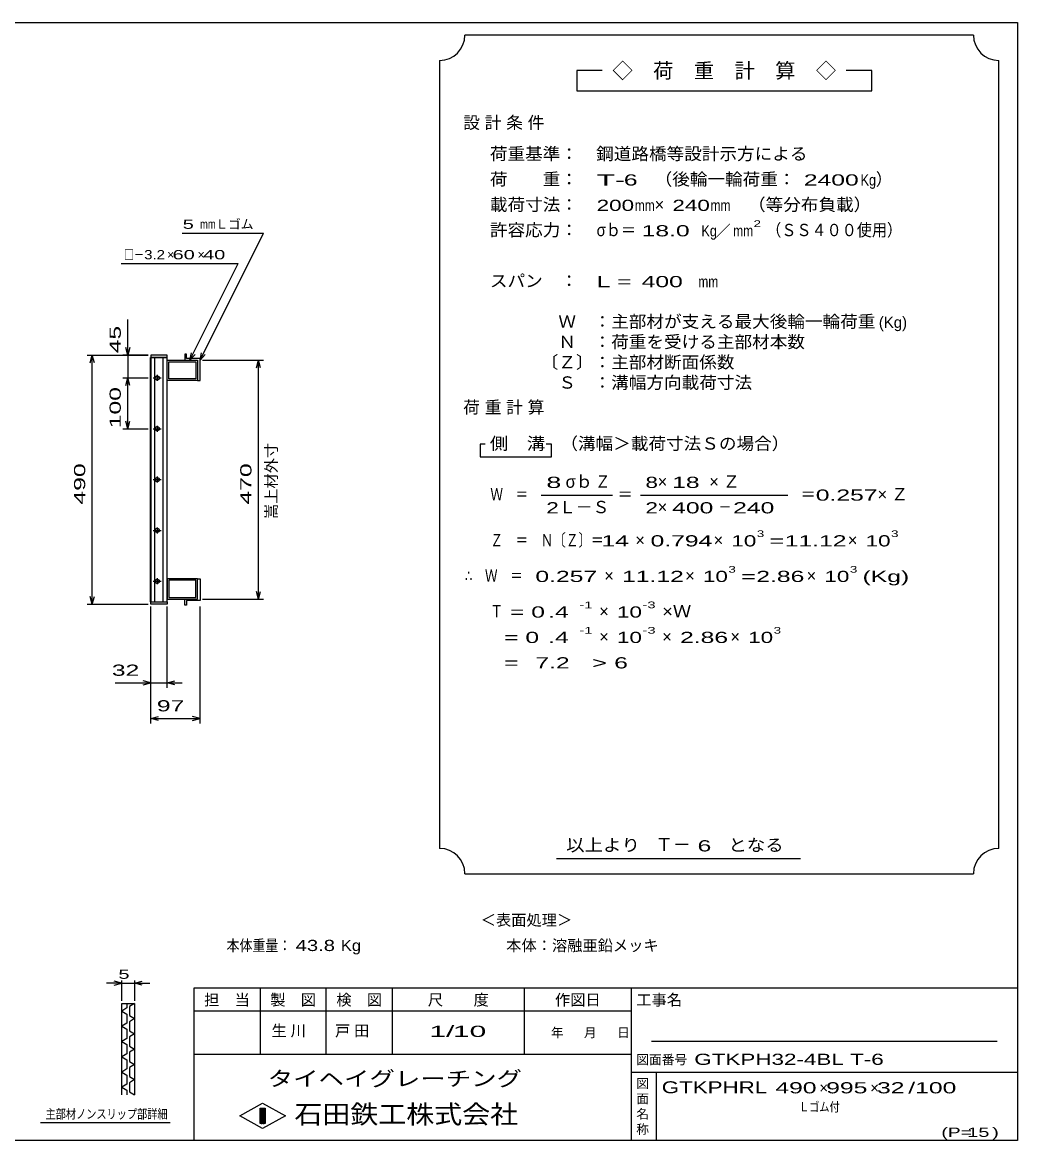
# Model space of a CAD drawing. Units: millimetres, scale not verified. Extents: x -1820 to 1736, y -1282 to 1048.
# Drawn here: x -222 to 1736, y -1152 to 1048 of the extents above; entities that cross this region are included whole.
import ezdxf
from ezdxf.enums import TextEntityAlignment as Align

# ---------------------------------------------------------------- set-up
doc = ezdxf.new("R2010")
doc.units = ezdxf.units.MM
doc.header["$LTSCALE"] = 10
for name, color, linetype, lineweight in [('0_2', 150, 'Continuous', 25), ('16', 3, 'Continuous', 25), ('22', 4, 'Continuous', 25), ('24', 2, 'Continuous', 25), ('32', 4, 'Continuous', 25)]:
    doc.layers.add(name, color=color, linetype=linetype, lineweight=lineweight)
doc.styles.add('ベクトル', font='')
doc.styles.get('ベクトル').set_extended_font_data('ベクトル')

msp = doc.modelspace()

# ---------------------------------------------------------------- linework, layer by layer
at = {"layer": '0_2'}
for p, q in [((-1724, 1048.5), (1736, 1048.5)), ((1736, 1048.5), (1736, -1151.5)), ((1736, -851.5), (116, -851.5)), ((116, -851.5), (116, -1151.5)), ((246, -851.5), (246, -981.5)), ((376, -981.5), (376, -851.5)), ((506, -851.5), (506, -981.5)), ((766, -981.5), (766, -851.5)), ((976, -851.5), (976, -1151.5)), ((976, -896.5), (116, -896.5)), ((1696, -956.5), (1016, -956.5)), ((116, -981.5), (976, -981.5)), ((976, -1016.5), (1736, -1016.5)), ((1026, -1151.5), (1026, -1016.5)), ((206, -1102.5), (251, -1077.5)), ((251, -1077.5), (296, -1102.5)), ((246, -1087.5), (256, -1087.5)), ((246, -1117.5), (246, -1087.5)), ((246, -1087.5), (248, -1087.5)), ((248, -1087.5), (248, -1117.5)), ((250, -1117.5), (250, -1087.5)), ((250, -1087.5), (252, -1087.5)), ((252, -1087.5), (252, -1117.5)), ((254, -1117.5), (254, -1087.5)), ((254, -1087.5), (256, -1087.5)), ((256, -1087.5), (256, -1117.5)), ((256, -1087.5), (256, -1117.5)), ((251, -1127.5), (206, -1102.5)), ((256, -1117.5), (246, -1117.5)), ((248, -1117.5), (250, -1117.5)), ((296, -1102.5), (251, -1127.5)), ((252, -1117.5), (254, -1117.5)), ((1736, -1151.5), (-1724, -1151.5))]:
    msp.add_line(p, q, dxfattribs=at)
at = {"layer": '16'}
for p, q in [((101, 396), (98, 396)), ((98, 396), (98, 384)), ((101, 387), (101, 396)), ((30.3, -91.5), (30.3, 389.5)), ((30.3, 389.5), (31, 389.5)), ((63, 394), (31, 394)), ((31, 394), (31, 389.5)), ((31, 389.5), (63, 389.5)), ((31, 389.5), (31, -91.5)), ((63, 389.5), (31, 389.5)), ((38.5, 389.5), (38.5, -91.5)), ((55.5, -91.5), (55.5, 389.5)), ((63, 389.5), (63, 394)), ((63, -91.5), (63, 389.5)), ((63, 384), (123, 384)), ((63, 344), (63, 384)), ((66.2, 380.8), (119.8, 380.8)), ((66.2, 347.2), (66.2, 380.8)), ((98, 384), (123, 384)), ((128, 387), (101, 387)), ((119.8, 380.8), (119.8, 347.2)), ((123, 384), (123, 344)), ((123, 384), (123, 344)), ((128, 344), (128, 387)), ((45.5, 352), (41.5, 352)), ((43.5, 355), (43.5, 343)), ((35.5, 349), (51.5, 349)), ((41.5, 346), (45.5, 346)), ((123, 344), (63, 344)), ((119.8, 347.2), (66.2, 347.2)), ((123, 344), (128, 344)), ((35.5, 249), (51.5, 249)), ((45.5, 252), (41.5, 252)), ((41.5, 246), (45.5, 246)), ((43.5, 255), (43.5, 243)), ((43.5, 155), (43.5, 143)), ((35.5, 149), (51.5, 149)), ((45.5, 152), (41.5, 152)), ((41.5, 146), (45.5, 146)), ((35.5, 49), (51.5, 49)), ((45.5, 52), (41.5, 52)), ((41.5, 46), (45.5, 46)), ((43.5, 55), (43.5, 43)), ((35.5, -51), (51.5, -51)), ((45.5, -48), (41.5, -48)), ((41.5, -54), (45.5, -54)), ((43.5, -45), (43.5, -57)), ((123, -46), (63, -46)), ((63, -46), (63, -86)), ((119.8, -49.2), (66.2, -49.2)), ((66.2, -49.2), (66.2, -82.8)), ((119.8, -82.8), (119.8, -49.2)), ((123, -86), (123, -46)), ((123, -46), (128, -46)), ((123, -86), (123, -46)), ((128, -46), (128, -89)), ((63, -86), (123, -86)), ((66.2, -82.8), (119.8, -82.8)), ((98, -98), (98, -86)), ((98, -86), (123, -86)), ((31, -91.5), (30.3, -91.5)), ((31, -91.5), (63, -91.5)), ((31, -96), (31, -91.5)), ((31, -91.5), (63, -91.5)), ((63, -96), (31, -96)), ((63, -91.5), (63, -96)), ((101, -98), (98, -98)), ((128, -89), (101, -89)), ((101, -89), (101, -98))]:
    msp.add_line(p, q, dxfattribs=at)
for centre, radius, start, end in [((41.5, 349), 3, 90, 270), ((43.5, 349), 4, 46.6, 133.4), ((45.5, 349), 3, 270, 90), ((43.5, 349), 4, 226.6, 313.4), ((41.5, 249), 3, 90, 270), ((43.5, 249), 4, 46.6, 133.4), ((43.5, 249), 4, 226.6, 313.4), ((45.5, 249), 3, 270, 90), ((41.5, 149), 3, 90, 270), ((43.5, 149), 4, 46.6, 133.4), ((43.5, 149), 4, 226.6, 313.4), ((45.5, 149), 3, 270, 90), ((41.5, 49), 3, 90, 270), ((43.5, 49), 4, 46.6, 133.4), ((43.5, 49), 4, 226.6, 313.4), ((45.5, 49), 3, 270, 90), ((41.5, -51), 3, 90, 270), ((43.5, -51), 4, 46.6, 133.4), ((43.5, -51), 4, 226.6, 313.4), ((45.5, -51), 3, 270, 90)]:
    msp.add_arc(centre, radius, start, end, dxfattribs=at)
at = {"layer": '22'}
for p, q in [((93, 634), (253, 634)), ((128, 384), (253, 634)), ((-27, 574), (203, 574)), ((108, 384), (203, 574)), ((-14, 394), (-14, 464)), ((-14, 394), (-18, 409)), ((-10, 409), (-14, 394)), ((108, 384), (111, 398.6)), ((128, 384), (131, 398.6)), ((-94, 394), (26, 394)), ((-88, 379), (-84, 394)), ((-80, 379), (-84, 394)), ((-84, -96), (-84, 394)), ((26, 394), (-24, 394)), ((-14, 394), (-14, 349)), ((108, 384), (118, 395)), ((128, 384), (138, 395)), ((133, 384), (253, 384)), ((239, 369), (243, 384)), ((247, 369), (243, 384)), ((243, -86), (243, 384)), ((-24, 349), (26, 349)), ((-18, 334), (-14, 349)), ((-10, 334), (-14, 349)), ((-14, 249), (-14, 349)), ((-14, 249), (-18, 264)), ((-14, 249), (-10, 264)), ((-24, 249), (26, 249)), ((-84, -96), (-88, -81)), ((-84, -96), (-80, -81)), ((133, -86), (253, -86)), ((243, -86), (239, -71)), ((243, -86), (247, -71)), ((-94, -96), (26, -96)), ((31, -261), (31, -101)), ((31, -331), (31, -101)), ((63, -261), (63, -101)), ((128, -331), (128, -101)), ((-39, -251), (31, -251)), ((31, -251), (16, -247)), ((16, -255), (31, -251)), ((31, -251), (63, -251)), ((63, -251), (78, -247)), ((78, -255), (63, -251)), ((63, -251), (93, -251)), ((31, -321), (46, -317)), ((46, -325), (31, -321)), ((31, -321), (128, -321)), ((128, -321), (113, -317)), ((113, -325), (128, -321))]:
    msp.add_line(p, q, dxfattribs=at)
at = {"layer": '24', "color": 4}
for p, q in [((1649, 1023.5), (649, 1023.5)), ((599, 973.5), (599, -576.5)), ((1699, -576.5), (1699, 973.5)), ((919, 953.5), (869, 953.5)), ((869, 953.5), (869, 913.5)), ((1449, 953.5), (1399, 953.5)), ((1449, 913.5), (1449, 953.5)), ((869, 913.5), (1449, 913.5)), ((689, 218.5), (679, 218.5)), ((679, 218.5), (679, 193.5)), ((819, 218.5), (809, 218.5)), ((819, 193.5), (819, 218.5)), ((679, 193.5), (819, 193.5)), ((799, 118.5), (939, 118.5)), ((994, 118.5), (1284, 118.5)), ((829, -596.5), (1309, -596.5)), ((649, -626.5), (1649, -626.5))]:
    msp.add_line(p, q, dxfattribs=at)
for centre, start, end in [((599, 1023.5), 270, 0), ((1699, 1023.5), 180, 270), ((599, -626.5), 0, 90), ((1699, -626.5), 90, 180)]:
    msp.add_arc(centre, 50, start, end, dxfattribs=at)
at = {"layer": '32'}
for p, q in [((-26, -841.5), (-56, -841.5)), ((-26, -841.5), (-41, -837.5)), ((-41, -845.5), (-26, -841.5)), ((-26, -876.5), (-26, -836.5)), ((-26, -841.5), (-1, -841.5)), ((-1, -836.5), (-1, -876.5)), ((-1, -841.5), (14, -837.5)), ((14, -845.5), (-1, -841.5)), ((-1, -841.5), (29, -841.5)), ((-26, -881.5), (-1, -881.5)), ((-26, -1061.5), (-26, -881.5)), ((-16, -890.5), (-26, -896.5)), ((-26, -896.5), (-16, -902.5)), ((-16, -881.5), (-16, -890.5)), ((-1, -881.5), (-11, -887.5)), ((-11, -887.5), (-11, -905.5)), ((-1, -881.5), (-1, -1061.5)), ((-16, -920.5), (-26, -926.5)), ((-16, -902.5), (-16, -920.5)), ((-11, -905.5), (-1, -911.5)), ((-1, -911.5), (-11, -917.5)), ((-11, -917.5), (-11, -935.5)), ((-26, -926.5), (-16, -932.5)), ((-16, -932.5), (-16, -950.5)), ((-11, -935.5), (-1, -941.5)), ((-1, -941.5), (-11, -947.5)), ((-16, -950.5), (-26, -956.5)), ((-26, -956.5), (-16, -962.5)), ((-16, -962.5), (-16, -980.5)), ((-11, -947.5), (-11, -965.5)), ((-11, -965.5), (-1, -971.5)), ((-16, -980.5), (-26, -986.5)), ((-26, -986.5), (-16, -992.5)), ((-1, -971.5), (-11, -977.5)), ((-11, -977.5), (-11, -995.5)), ((-16, -1010.5), (-26, -1016.5)), ((-16, -992.5), (-16, -1010.5)), ((-11, -995.5), (-1, -1001.5)), ((-1, -1001.5), (-11, -1007.5)), ((-11, -1007.5), (-11, -1025.5)), ((-26, -1016.5), (-16, -1022.5)), ((-16, -1022.5), (-16, -1040.5)), ((-11, -1025.5), (-1, -1031.5)), ((-1, -1031.5), (-11, -1037.5)), ((-16, -1040.5), (-26, -1046.5)), ((-26, -1046.5), (-16, -1052.5)), ((-16, -1052.5), (-16, -1061.5)), ((-11, -1037.5), (-11, -1055.5)), ((-11, -1055.5), (-1, -1061.5)), ((69, -1116.5), (-186, -1116.5))]:
    msp.add_line(p, q, dxfattribs=at)

# ---------------------------------------------------------------- texts
at = {"layer": '0_2', "style": 'ベクトル'}
for s, height, p in [('担\u3000当', 21.99, (136, -874.5)), ('製\u3000図', 21.99, (266, -874.5)), ('検\u3000図', 21.99, (396, -874.5)), ('尺\u3000\u3000度', 21.99, (576, -874.5)), ('作図日', 21.99, (826, -874.5)), ('工事名', 21.99, (986, -874.5)), ('年', 18.3, (818, -939)), ('月', 18.3, (883, -939)), ('日', 18.3, (948, -939)), ('図面番号', 18.33, (986, -992)), ('図', 18.3, (986, -1039)), ('面', 18.3, (986, -1069)), ('名', 18.3, (986, -1099)), ('称', 18.3, (986, -1129))]:
    msp.add_text(s, height=height, dxfattribs=at).set_placement(p, align=Align.MIDDLE_LEFT)
at = {"layer": '0_2', "color": 222, "style": 'ベクトル'}
for s, height, width, p in [('タイヘイグレーチング', 29.33, 1.25, (261, -1029.5)), ('石田鉄工株式会社', 36.66, 1.1, (313.5, -1099.5))]:
    msp.add_text(s, height=height, dxfattribs=dict(at, width=width)).set_placement(p, align=Align.MIDDLE_LEFT)
at = {"layer": '22', "color": 2, "style": 'ベクトル'}
for s, height, width, p in [(' 5 ', 18.33, 1.6, (83, 651.5)), ('mm', 18.33, 0.75, (128, 651.5)), ('□－', 18.33, 0.8, (-22, 591.5)), ('3.2', 18.33, 1.2, (18, 591.5)), (' 60 ', 18.33, 1.6, (63, 591.5)), (' 40 ', 18.33, 1.6, (123, 591.5)), (' 32 ', 21.99, 1.65, (-59, -226)), (' 97 ', 21.99, 1.65, (29.5, -296)), ('本体重量：', 21.99, 0.85, (180, -767.5)), (' 43.8', 21.99, 1.35, (305, -767.5)), ('Kg', 21.99, 1.1, (405, -767.5)), ('1/', 21.99, 2, (579, -936.5)), (' 10 ', 21.99, 2, (609, -936.5)), ('GTKPH32-4BL T-6', 21.99, 1.5, (1100, -991.5)), ('GTKPHRL', 23.46, 1.4, (1036, -1046.5)), (' 490 ', 21.99, 1.65, (1246, -1047.5)), (' 995 ', 21.99, 1.65, (1346, -1047.5)), (' 32 ', 21.99, 1.65, (1446, -1047.5)), ('/', 22, 1.65, (1521, -1047.5)), (' 100 ', 21.99, 1.65, (1521, -1047.5)), ('Ｌゴム付', 18.33, 0.8, (1306, -1085)), ('(P=', 18.33, 1.55, (1586, -1135)), (' 15 ', 18.33, 1.6, (1626, -1135)), (')', 18.3, 1.6, (1686, -1135))]:
    msp.add_text(s, height=height, dxfattribs=dict(at, width=width)).set_placement(p, align=Align.MIDDLE_LEFT)
for s, height, p in [('Ｌゴム', 18.33, (158, 651.5)), ('×', 18.3, (63, 591.5)), ('×', 18.3, (123, 591.5)), ('＜表面処理＞', 21.99, (680, -717.5)), ('本体：', 21.99, (730, -767.5)), ('溶融亜鉛メッキ', 21.99, (820, -767.5)), ('×', 22, (1346, -1047.5)), ('×', 22, (1446, -1047.5))]:
    msp.add_text(s, height=height, dxfattribs=at).set_placement(p, align=Align.MIDDLE_LEFT)
at = {"layer": '22', "color": 2, "style": 'ベクトル', "width": 1.65}
for s, p in [(' 45 ', (-39, 384)), (' 100 ', (-39, 236.5)), (' 490 ', (-109, 86.5)), (' 470 ', (218, 86.5))]:
    msp.add_text(s, height=21.99, rotation=90, dxfattribs=at).set_placement(p, align=Align.MIDDLE_LEFT)
at = {"layer": '22', "color": 2, "style": 'ベクトル'}
msp.add_text('嵩上材外寸', height=21.99, rotation=90, dxfattribs=at).set_placement((268, 71.5), align=Align.MIDDLE_LEFT)
at = {"layer": '22', "color": 2, "char_height": 21.99, "attachment_point": 4, "style": 'ベクトル'}
for s, insert in [('\\T1.25;生川\u3000', (268.5, -936.5)), ('\\T1.25;戸田\u3000', (393.5, -936.5))]:
    msp.add_mtext(s, dxfattribs=dict(at, insert=insert))
at = {"layer": '24', "style": 'ベクトル'}
for s, height, p in [('◇\u3000荷\u3000重\u3000計\u3000算\u3000◇', 29.33, (939, 953.5)), ('）', 24.2, (1457, 740)), ('×', 24.2, (1022, 690)), ('／', 22, (1141.5, 638.5)), ('(Kg)', 21.99, (1463, 458.5)), ('σｂ', 24.19, (847, 145)), ('×', 24.2, (1028, 145)), ('Ｌ－Ｓ', 24.19, (834, 95)), ('×', 24.2, (1028, 95)), ('×', 24.2, (984, 30)), ('×', 24.2, (1138, 30)), ('×', 24.2, (1402, 30)), ('×', 24.2, (923, -40)), ('×', 24.2, (1082, -40)), ('×', 24.2, (1321, -40)), ('×', 24.2, (913, -110)), ('×', 24.2, (913, -160)), ('×', 24.2, (1037, -160)), ('×', 24.2, (1171, -160)), ('Ｔ－', 25.66, (1023, -569))]:
    msp.add_text(s, height=height, dxfattribs=at).set_placement(p, align=Align.MIDDLE_LEFT)
for s, height, width, p in [('荷重基準：\u3000', 24.19, 1.05, (698, 790)), ('鋼道路橋等設計示方による', 24.19, 1.05, (907, 790)), ('荷\u3000\u3000重：\u3000', 24.19, 1.05, (698, 740)), ('T-', 21.99, 2, (908, 738.5)), (' 6 ', 21.99, 1.65, (948, 738.5)), ('（後輪一輪荷重：', 24.19, 1.05, (1022, 740)), (' 2400', 21.99, 1.65, (1302, 738.5)), ('Kg', 21.99, 0.85, (1427, 738.5)), ('載荷寸法：\u3000', 24.19, 1.05, (698, 690)), ('\u3000（等分布負載）', 24.19, 1.05, (1171, 690)), ('200', 21.99, 1.5, (908, 688.5)), ('mm', 21.99, 0.8, (983, 688.5)), ('240', 21.99, 1.5, (1057, 688.5)), ('mm', 21.99, 0.8, (1132, 688.5)), ('許容応力：\u3000', 24.19, 1.05, (698, 640)), ('σｂ＝', 24.19, 0.9, (908, 640)), (' 18.0', 21.99, 1.65, (983, 638.5)), ('Kg', 21.99, 0.85, (1114, 638.5)), ('mm', 21.99, 0.8, (1176.5, 638.5)), ('2', 13.2, 1.5, (1216.5, 652.5)), ('（ＳＳ４００使用）', 24.19, 0.9, (1241.5, 640)), ('スパン\u3000：\u3000', 24.19, 1.05, (698, 540)), ('L =', 21.99, 1.65, (908, 538.5)), (' 400 ', 21.99, 1.65, (983, 538.5)), ('mm', 21.99, 0.8, (1108, 538.5)), ('\u3000Ｗ\u3000：主部材が支える最大後輪一輪荷重', 24.19, 1.05, (798, 460)), ('\u3000Ｎ\u3000：荷重を受ける主部材本数', 24.19, 1.05, (798, 420)), ('〔Ｚ〕：主部材断面係数', 24.19, 1.05, (798, 380)), ('\u3000Ｓ\u3000：溝幅方向載荷寸法', 24.19, 1.05, (798, 340)), ('側\u3000溝', 24.19, 1.1, (698, 220)), ('\u3000（溝幅＞載荷寸法Ｓの場合）', 24.19, 1.05, (802, 220)), ('8', 22, 1.8, (809, 143.5)), ('Ｚ', 24.2, 0.9, (905, 145)), ('8', 22, 1.5, (1004, 143.5)), (' 18 ', 21.99, 1.65, (1043, 143.5)), ('Ｗ\u3000＝', 24.19, 0.75, (699, 120)), ('＝', 24.2, 0.9, (949, 120)), ('＝', 24.2, 0.9, (1309, 120)), ('0.257', 21.99, 1.65, (1339, 118.5)), ('2', 22, 1.5, (809, 93.5)), ('2', 22, 1.5, (1004, 93.5)), (' 400 ', 21.99, 1.65, (1043, 93.5)), ('－', 24.2, 0.75, (1148, 95)), (' 240 ', 21.99, 1.65, (1163, 93.5)), ('Ｚ\u3000＝\u3000Ｎ〔Ｚ〕＝', 24.19, 0.75, (699, 30)), ('3', 13.2, 1.5, (1223, 42.5)), ('3', 13.2, 1.5, (1487, 42.5)), (' 14 ', 21.99, 1.65, (904, 28.5)), ('0.794', 21.99, 1.65, (1014, 28.5)), ('10', 21.99, 1.5, (1173, 28.5)), ('=', 22, 1.7, (1248, 28.5)), ('11.12', 21.99, 1.65, (1278, 28.5)), ('10', 21.99, 1.5, (1437, 28.5)), ('3', 13.2, 1.5, (1167, -27.5)), ('3', 13.2, 1.5, (1406, -27.5)), ('∴\u3000Ｗ\u3000＝', 24.19, 0.75, (649, -40)), (' 0.257', 21.99, 1.65, (774, -41.5)), ('11.12', 21.99, 1.65, (958, -41.5)), ('10', 21.99, 1.5, (1117, -41.5)), ('=', 22, 1.7, (1192, -41.5)), ('2.86', 21.99, 1.65, (1222, -41.5)), ('10', 21.99, 1.5, (1356, -41.5)), ('(Kg)', 21.99, 1.65, (1431, -41.5)), ('Ｔ', 24.2, 0.75, (699, -110)), (' = 0', 21.99, 1.65, (724, -111.5)), (' .4 ', 21.99, 1.65, (799, -111.5)), ('-1', 13.2, 1.65, (874, -97.5)), ('10', 21.99, 1.5, (948, -111.5)), ('-3', 13.2, 1.65, (998, -97.5)), ('×Ｗ', 24.19, 1.1, (1037, -110)), ('  = 0', 21.99, 1.65, (699, -161.5)), (' .4 ', 21.99, 1.65, (799, -161.5)), ('-1', 13.2, 1.65, (874, -147.5)), ('10', 21.99, 1.5, (948, -161.5)), ('-3', 13.2, 1.65, (998, -147.5)), ('2.86', 21.99, 1.65, (1072, -161.5)), ('10', 21.99, 1.5, (1206, -161.5)), ('3', 13.2, 1.5, (1256, -147.5)), ('  =', 21.99, 1.65, (699, -211.5)), (' 7.2', 21.99, 1.65, (774, -211.5)), ('>', 22, 1.7, (899, -211.5)), (' 6 ', 21.99, 1.65, (929, -211.5)), ('以上より\u3000', 24.19, 1.1, (848, -570)), (' 6 ', 21.99, 1.65, (1093, -571.5)), ('となる', 24.19, 1.1, (1167, -570))]:
    msp.add_text(s, height=height, dxfattribs=dict(at, width=width)).set_placement(p, align=Align.MIDDLE_LEFT)
at = {"layer": '24', "char_height": 24.19, "attachment_point": 4, "style": 'ベクトル'}
for s, insert in [('\\T1.28;設計条件', (645.5, 850)), ('\\T1.28;荷重計算', (645.5, 290)), ('\\T1.42;×Ｚ', (1129.5, 145)), ('\\T1.42;×Ｚ', (1460.5, 120))]:
    msp.add_mtext(s, dxfattribs=dict(at, insert=insert))
at = {"layer": '32', "color": 2, "style": 'ベクトル'}
for s, width, p in [(' 5 ', 1.6, (-43.5, -824)), ('主部材ノンスリップ部詳細', 0.8, (-176, -1099))]:
    msp.add_text(s, height=18.33, dxfattribs=dict(at, width=width)).set_placement(p, align=Align.MIDDLE_LEFT)

doc.saveas('drawing.dxf')
